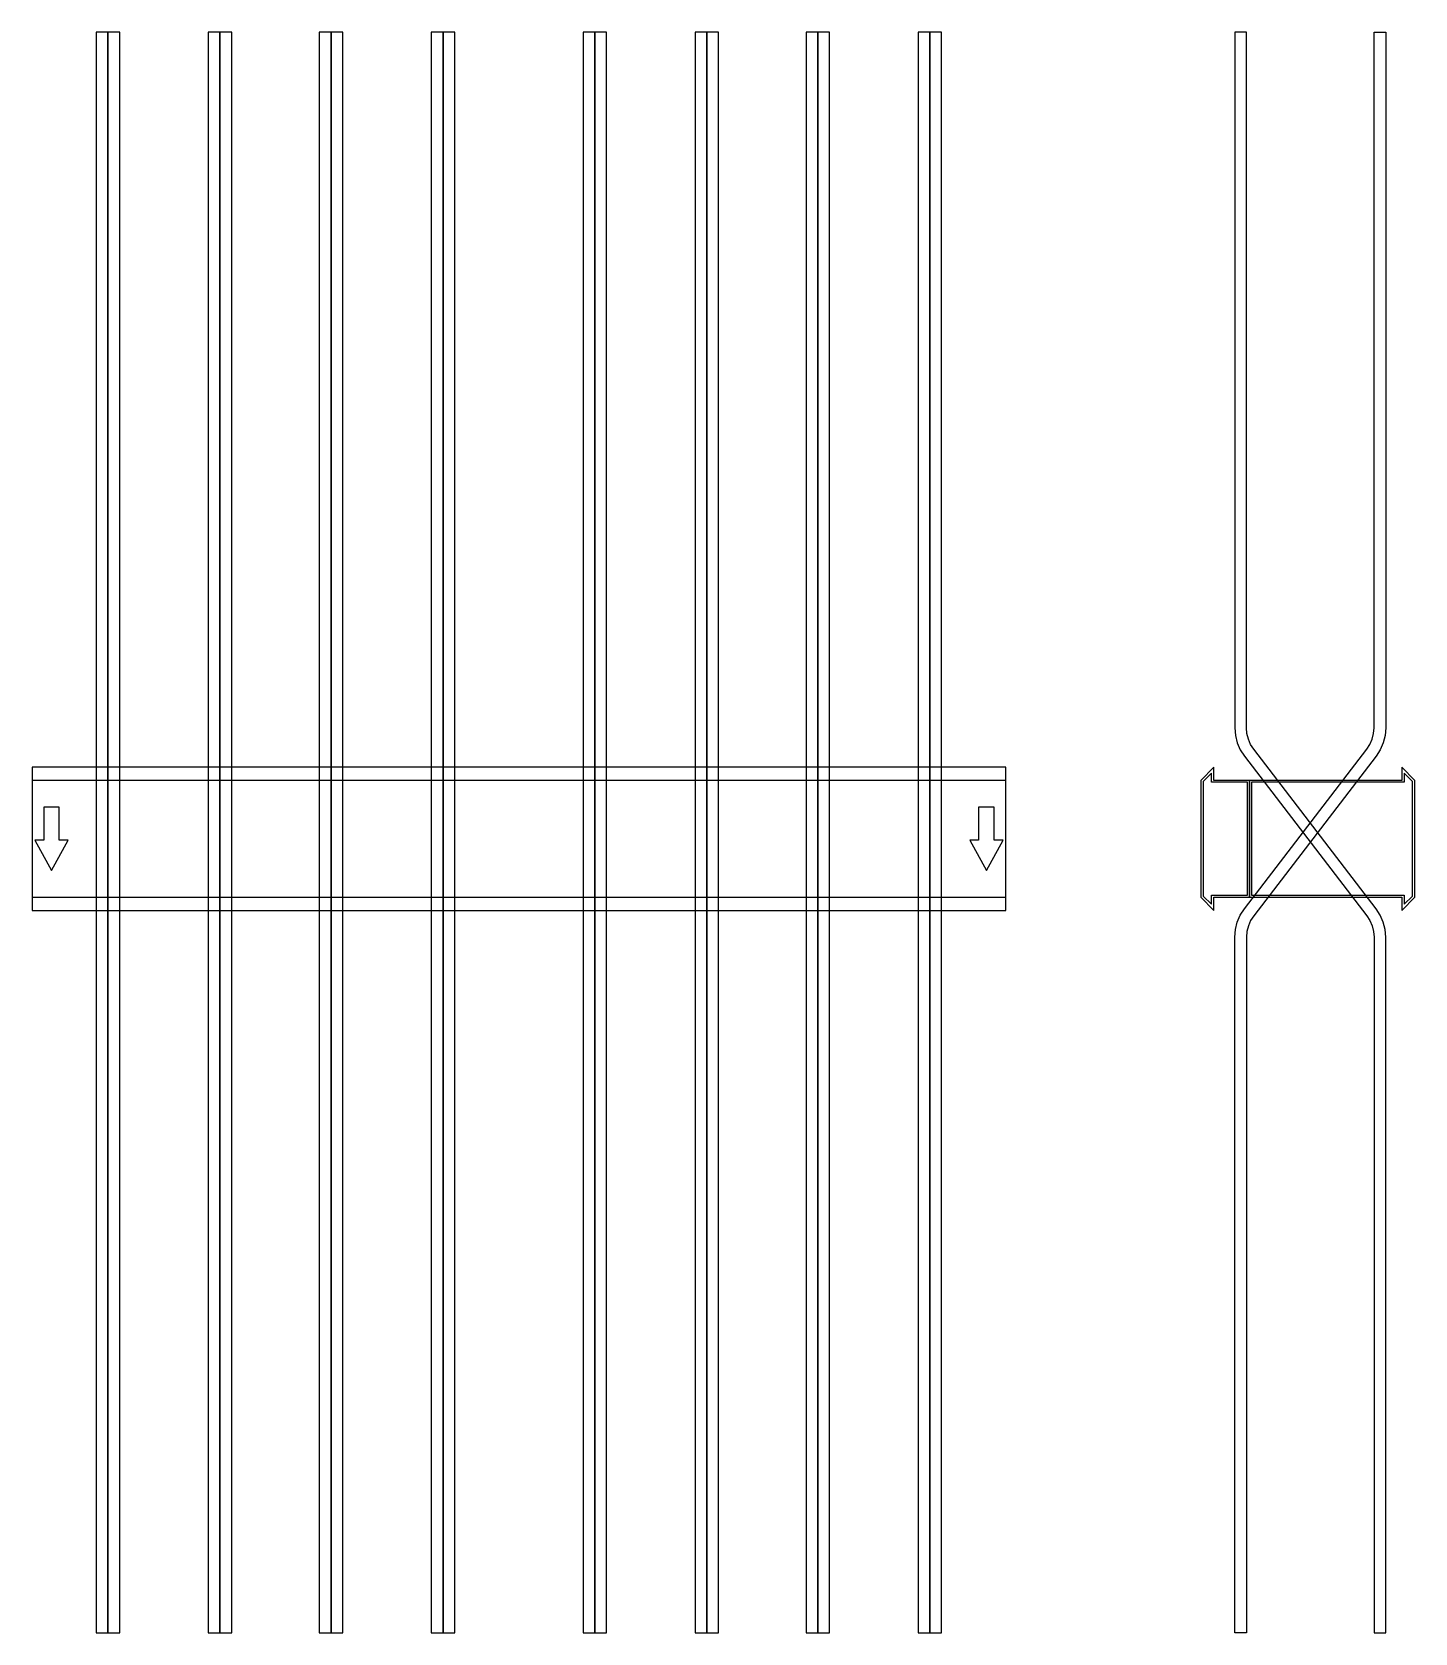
# Model space of a CAD drawing. Extents: x 0 to 1420, y -815 to 828.
import ezdxf

# ---------------------------------------------------------------- set-up
doc = ezdxf.new("R2010")
doc.units = 0
doc.layers.add('Halfen', color=7, linetype='CONTINUOUS')

msp = doc.modelspace()

# ---------------------------------------------------------------- linework, layer by layer
at = {"layer": 'Halfen', "color": 7}
for points in [[(78, -815.455), (78, 828.419), (66, 828.419), (66, -815.455)], [(90, -815.455), (90, 828.419), (78, 828.419), (78, -815.455)], [(193, -815.455), (193, 828.419), (181, 828.419), (181, -815.455)], [(205, -815.455), (205, 828.419), (193, 828.419), (193, -815.455)], [(307, -815.455), (307, 828.419), (295, 828.419), (295, -815.455)], [(319, -815.455), (319, 828.419), (307, 828.419), (307, -815.455)], [(422, -815.455), (422, 828.419), (410, 828.419), (410, -815.455)], [(434, -815.455), (434, 828.419), (422, 828.419), (422, -815.455)], [(578, -815.455), (578, 828.419), (566, 828.419), (566, -815.455)], [(590, -815.455), (590, 828.419), (578, 828.419), (578, -815.455)], [(693, -815.455), (693, 828.419), (681, 828.419), (681, -815.455)], [(705, -815.455), (705, 828.419), (693, 828.419), (693, -815.455)], [(807, -815.455), (807, 828.419), (795, 828.419), (795, -815.455)], [(819, -815.455), (819, 828.419), (807, 828.419), (807, -815.455)], [(922, -815.455), (922, 828.419), (910, 828.419), (910, -815.455)], [(934, -815.455), (934, 828.419), (922, 828.419), (922, -815.455)], [(1390, -815.455), (1390, -100.956), (1389.359, -93.137), (1387.453, -85.527), (1384.332, -78.329), (1380.081, -71.735), (1254.439, 92.004), (1251.251, 96.949), (1248.911, 102.348), (1247.481, 108.055), (1247, 113.919), (1247, 167.419), (1247, 828.419), (1235, 828.419), (1235, 167.419), (1235, 113.919), (1235.641, 106.101), (1237.547, 98.49), (1240.668, 91.292), (1244.919, 84.699), (1370.561, -79.04), (1373.749, -83.986), (1376.089, -89.384), (1377.519, -95.092), (1378, -100.956), (1378, -815.455)], [(1235, -815.455), (1235, -100.956), (1235.641, -93.137), (1237.547, -85.527), (1240.668, -78.329), (1244.919, -71.735), (1370.561, 92.004), (1373.749, 96.949), (1376.089, 102.348), (1377.519, 108.055), (1378, 113.919), (1378, 167.419), (1378, 828.419), (1390, 828.419), (1390, 167.419), (1390, 113.919), (1389.359, 106.101), (1387.453, 98.49), (1384.332, 91.292), (1380.081, 84.699), (1254.439, -79.04), (1251.251, -83.986), (1248.911, -89.384), (1247.481, -95.092), (1247, -100.956), (1247, -815.455)], [(0, -73.5), (1000, -73.5), (1000, 73.5), (0, 73.5)], [(1250, -60), (1250, 60), (1213.5, 60), (1213.5, 73.5), (1200, 60), (1200, -60), (1213.5, -73.5), (1213.5, -60)], [(1248, -58), (1248, 58), (1211, 58), (1211, 67.25), (1202.5, 58.75), (1202.5, -58.75), (1211, -67.25), (1211, -58)], [(1420, -60), (1420, 60), (1406.5, 73.5), (1406.5, 60), (1250, 60), (1250, -60), (1406.5, -60), (1406.5, -73.5)], [(1417.5, -58.75), (1417.5, 58.75), (1409, 67.25), (1409, 58), (1252, 58), (1252, -58), (1409, -58), (1409, -67.25)], [(0, -60), (1000, -60), (1000, 60), (0, 60)], [(20, -32.5), (37, -1.5), (28, -1.5), (28, 32.5), (12, 32.5), (12, -1.5), (3, -1.5)], [(980, -32.5), (997, -1.5), (988, -1.5), (988, 32.5), (972, 32.5), (972, -1.5), (963, -1.5)]]:
    msp.add_lwpolyline(points, close=True, dxfattribs=at)

doc.saveas('drawing.dxf')
